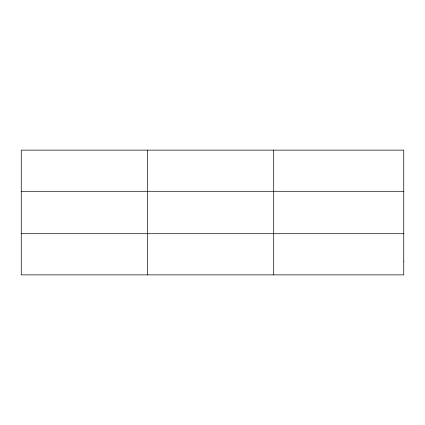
<?xml version="1.0" encoding="UTF-8"?>
<svg xmlns="http://www.w3.org/2000/svg" width="425" height="425" viewBox="0 0 425 425"><rect width="100%" height="100%" fill="white"/><g stroke="black" fill="none" stroke-linecap="round" stroke-linejoin="round"><path stroke-width="0.64" d="M147.475 150.126L147.475 274.874M273.7 150.126L273.7 274.874M21.25 191.292L403.75 191.292M21.25 233.708L403.75 233.708M403.75 261.152L403.75 274.874L21.25 274.874L21.25 150.126L403.75 150.126L403.75 261.152"/></g></svg>
